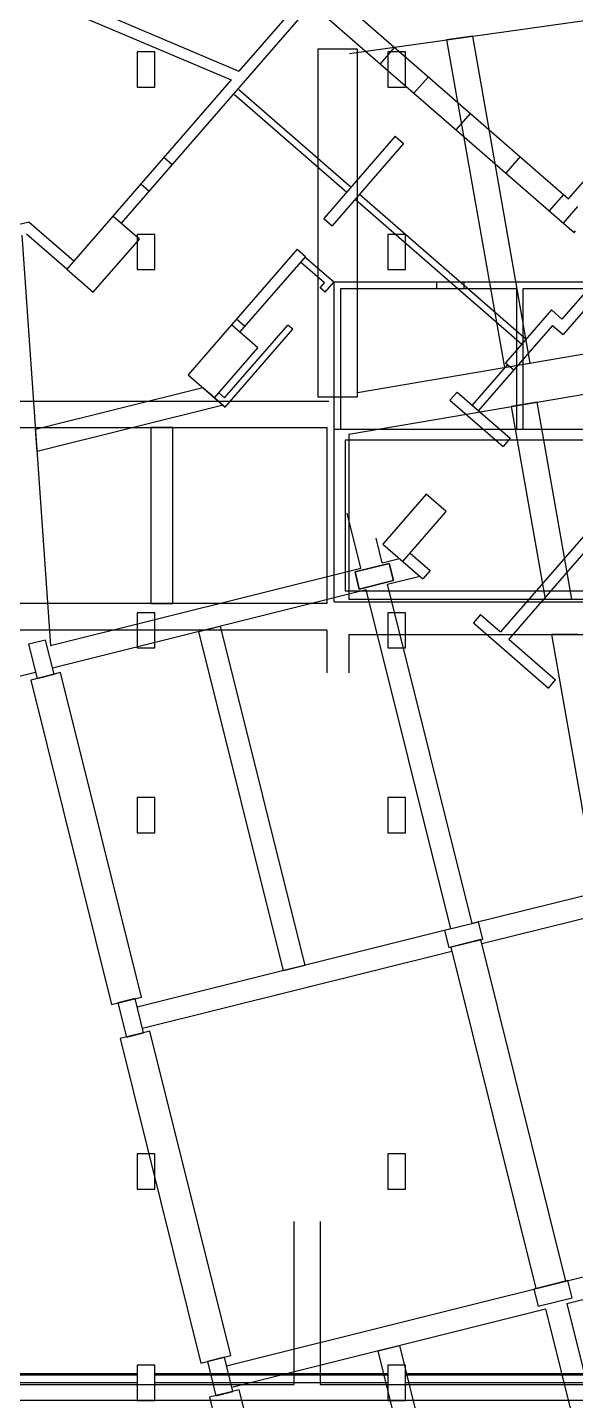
# Model space of a CAD drawing. Header units: metres. Extents: x -681087 to 1033303, y 74272 to 2630761.
# Drawn here: x 142290 to 154751, y 2305004 to 2336212 of the extents above; entities that cross this region are included whole.
import ezdxf

# ---------------------------------------------------------------- set-up
doc = ezdxf.new("R2010")
doc.units = ezdxf.units.M
for name, color, linetype in [('SKELETON_CLEAN', 7, 'Continuous'), ('SKELETON_ISOLATED', 1, 'Continuous'), ('SKELETON_ORIGINAL', 8, 'Continuous')]:
    doc.layers.add(name, color=color, linetype=linetype)

msp = doc.modelspace()

# ---------------------------------------------------------------- linework, layer by layer
at = {"layer": 'SKELETON_CLEAN'}
for p, q in [((140555, 2337997), (147097, 2335220)), ((140596, 2337708), (146925, 2335022)), ((148560, 2336902), (147097, 2335220)), ((149091, 2337103), (154593, 2332320)), ((148748, 2336738), (144422, 2331761)), ((148748, 2336738), (154718, 2331549)), ((152413, 2336014), (151818, 2335931)), ((151818, 2335931), (153132, 2328482)), ((153723, 2328583), (152413, 2336014)), ((145184, 2335658), (144784, 2335658)), ((144784, 2335658), (144784, 2334858)), ((145184, 2334858), (145184, 2335658)), ((149793, 2335716), (148893, 2335716)), ((148893, 2335716), (148893, 2327816)), ((149793, 2327816), (149793, 2335716)), ((150884, 2335658), (150484, 2335658)), ((150484, 2335658), (150484, 2334858)), ((150884, 2334858), (150884, 2335658)), ((154593, 2332320), (157378, 2335524)), ((146925, 2335022), (144233, 2331925)), ((144784, 2334858), (145184, 2334858)), ((150484, 2334858), (150884, 2334858)), ((150652, 2333739), (149025, 2331867)), ((150841, 2333575), (149214, 2331703)), ((150652, 2333739), (150841, 2333575)), ((144233, 2331925), (143183, 2330718)), ((144837, 2331400), (144233, 2331925)), ((142330, 2331790), (142101, 2331733)), ((142330, 2331790), (143347, 2330906)), ((149025, 2331867), (149214, 2331703)), ((154718, 2331549), (154751, 2331587)), ((142166, 2331492), (142816, 2322162)), ((143183, 2330718), (142265, 2331516)), ((143787, 2330193), (144837, 2331400)), ((145184, 2331508), (144784, 2331508)), ((144784, 2331508), (144784, 2330708)), ((145184, 2330708), (145184, 2331508)), ((150884, 2331508), (150484, 2331508)), ((150484, 2331508), (150484, 2330708)), ((150884, 2330708), (150884, 2331508)), ((148422, 2331173), (146926, 2329452)), ((148610, 2331009), (147114, 2329288)), ((148422, 2331173), (148610, 2331009)), ((149254, 2330423), (148597, 2330993)), ((143183, 2330718), (143787, 2330193)), ((144784, 2330708), (145184, 2330708)), ((149042, 2330408), (148499, 2330880)), ((150484, 2330708), (150884, 2330708)), ((155566, 2330878), (154441, 2329584)), ((155919, 2330903), (154466, 2329231)), ((148944, 2330295), (149042, 2330408)), ((149057, 2330196), (149254, 2330423)), ((149263, 2330428), (157643, 2330428)), ((149263, 2327078), (149263, 2330428)), ((149057, 2330196), (148944, 2330295)), ((149413, 2327078), (149413, 2330278)), ((149413, 2330278), (153413, 2330278)), ((153413, 2327078), (153413, 2330278)), ((153563, 2327078), (153563, 2330278)), ((153563, 2330278), (157643, 2330278)), ((154203, 2329791), (153160, 2328591)), ((154441, 2329584), (154203, 2329791)), ((146926, 2329452), (145942, 2328320)), ((146772, 2327797), (148209, 2329449)), ((147530, 2328927), (146926, 2329452)), ((148322, 2329351), (148209, 2329449)), ((154228, 2329438), (153349, 2328427)), ((154228, 2329438), (154466, 2329231)), ((146787, 2327585), (148322, 2329351)), ((146545, 2327795), (147530, 2328927)), ((158873, 2328799), (153234, 2322312)), ((153132, 2328482), (153723, 2328583)), ((153160, 2328591), (153349, 2328427)), ((145942, 2328320), (146545, 2327795)), ((149593, 2326968), (156837, 2328199)), ((153349, 2328427), (152545, 2327502)), ((142473, 2327080), (146277, 2328028)), ((146644, 2327908), (146772, 2327797)), ((148893, 2327816), (149793, 2327816)), ((152058, 2327925), (151894, 2327737)), ((152058, 2327925), (153266, 2326875)), ((146738, 2327628), (142509, 2326573)), ((151894, 2327737), (153102, 2326687)), ((153880, 2327696), (153288, 2327596)), ((153288, 2327596), (154060, 2323216)), ((154670, 2323216), (153880, 2327696)), ((157178, 2327231), (153045, 2322476)), ((141643, 2327116), (149093, 2327116)), ((142509, 2326573), (142473, 2327080)), ((145593, 2327116), (145093, 2327116)), ((145093, 2327116), (145093, 2323116)), ((145593, 2323116), (145593, 2327116)), ((149093, 2327116), (149093, 2323116)), ((149263, 2327078), (157063, 2327078)), ((149263, 2323158), (149263, 2327078)), ((149593, 2326968), (149593, 2323216)), ((149513, 2326828), (149513, 2323408)), ((157063, 2326828), (149513, 2326828)), ((153266, 2326875), (153102, 2326687)), ((151356, 2325601), (150372, 2324469)), ((151809, 2325207), (151356, 2325601)), ((149872, 2323921), (149559, 2325175)), ((150825, 2324075), (151809, 2325207)), ((150357, 2324042), (150217, 2324603)), ((150372, 2324469), (150825, 2324075)), ((150357, 2324042), (150750, 2324140)), ((150825, 2324075), (151281, 2323678)), ((150989, 2324264), (151445, 2323867)), ((142816, 2322162), (149872, 2323921)), ((149738, 2323836), (150515, 2324030)), ((149835, 2323448), (149738, 2323836)), ((150515, 2324030), (150611, 2323642)), ((151445, 2323867), (151281, 2323678)), ((150611, 2323642), (149835, 2323448)), ((150478, 2323557), (151211, 2323739)), ((152401, 2315843), (150478, 2323557)), ((142861, 2321658), (149993, 2323436)), ((149263, 2323158), (157063, 2323158)), ((149513, 2323408), (157063, 2323408)), ((149593, 2323216), (157716, 2323216)), ((151916, 2315722), (149993, 2323436)), ((154060, 2323216), (154670, 2323216)), ((149093, 2323116), (141643, 2323116)), ((145184, 2322908), (144784, 2322908)), ((144784, 2322908), (144784, 2322108)), ((145093, 2323116), (145593, 2323116)), ((145184, 2322108), (145184, 2322908)), ((150884, 2322908), (150484, 2322908)), ((150484, 2322908), (150484, 2322108)), ((150884, 2322108), (150884, 2322908)), ((152592, 2322870), (152428, 2322681)), ((152592, 2322870), (153045, 2322476)), ((149096, 2322516), (141643, 2322516)), ((146184, 2322486), (146669, 2322607)), ((146669, 2322607), (148593, 2314893)), ((149096, 2322516), (149096, 2321541)), ((152428, 2322681), (152957, 2322222)), ((142704, 2322288), (142316, 2322192)), ((142897, 2321512), (142704, 2322288)), ((148108, 2314772), (146184, 2322486)), ((149596, 2322416), (157857, 2322416)), ((149596, 2322416), (149596, 2321541)), ((152957, 2322222), (154134, 2321198)), ((153234, 2322312), (154298, 2321387)), ((154811, 2322416), (154202, 2322416)), ((154202, 2322416), (155020, 2317771)), ((142316, 2322192), (142509, 2321415)), ((144784, 2322108), (145184, 2322108)), ((150484, 2322108), (150884, 2322108)), ((143043, 2321548), (142364, 2321379)), ((142364, 2321379), (144202, 2314005)), ((142509, 2321415), (142897, 2321512)), ((144881, 2314174), (143043, 2321548)), ((154134, 2321198), (154298, 2321387)), ((145184, 2318708), (144784, 2318708)), ((144784, 2318708), (144784, 2317908)), ((145184, 2317908), (145184, 2318708)), ((150884, 2318708), (150484, 2318708)), ((150484, 2318708), (150484, 2317908)), ((150884, 2317908), (150884, 2318708)), ((144784, 2317908), (145184, 2317908)), ((150484, 2317908), (150884, 2317908)), ((156388, 2316837), (152401, 2315843)), ((156510, 2316352), (152619, 2315382)), ((151916, 2315722), (144784, 2313944)), ((152547, 2315879), (151770, 2315686)), ((151770, 2315686), (151867, 2315298)), ((152643, 2315491), (152547, 2315879)), ((151867, 2315298), (152643, 2315491)), ((152595, 2315479), (151916, 2315310)), ((154530, 2307717), (152595, 2315479)), ((151916, 2315310), (153851, 2307547)), ((148593, 2314893), (148108, 2314772)), ((144202, 2314005), (144881, 2314174)), ((144736, 2314138), (144348, 2314041)), ((144929, 2313362), (144736, 2314138)), ((144348, 2314041), (144541, 2313265)), ((145075, 2313398), (144396, 2313229)), ((144396, 2313229), (146234, 2305854)), ((144541, 2313265), (144929, 2313362)), ((146914, 2306024), (145075, 2313398)), ((145184, 2310608), (144784, 2310608)), ((144784, 2310608), (144784, 2309808)), ((145184, 2309808), (145184, 2310608)), ((150884, 2310608), (150484, 2310608)), ((150484, 2310608), (150484, 2309808)), ((150884, 2309808), (150884, 2310608)), ((144784, 2309808), (145184, 2309808)), ((150484, 2309808), (150884, 2309808)), ((148343, 2309076), (148343, 2305366)), ((148943, 2309076), (148943, 2305366)), ((146816, 2305793), (158421, 2308687)), ((154554, 2307207), (158542, 2308202)), ((154579, 2307729), (153803, 2307535)), ((153803, 2307535), (153899, 2307147)), ((153851, 2307547), (154530, 2307717)), ((154676, 2307341), (154579, 2307729)), ((153899, 2307147), (154676, 2307341)), ((146937, 2305308), (154069, 2307086)), ((154069, 2307086), (155920, 2299664)), ((154554, 2307207), (156405, 2299784)), ((146234, 2305854), (146914, 2306024)), ((146768, 2305987), (146380, 2305891)), ((146962, 2305211), (146768, 2305987)), ((150261, 2306137), (150746, 2306258)), ((152111, 2298714), (150261, 2306137)), ((150746, 2306258), (152597, 2298835)), ((145184, 2305808), (144784, 2305808)), ((144784, 2305808), (144784, 2305008)), ((145184, 2305008), (145184, 2305808)), ((146380, 2305891), (146574, 2305114)), ((150884, 2305808), (150484, 2305808)), ((150484, 2305808), (150484, 2305008)), ((150884, 2305008), (150884, 2305808)), ((144784, 2305408), (136983, 2305408)), ((144784, 2305593), (137168, 2305593)), ((140843, 2305366), (148343, 2305366)), ((148943, 2305366), (156443, 2305366)), ((147107, 2305247), (146428, 2305078)), ((146428, 2305078), (148218, 2297898)), ((146574, 2305114), (146962, 2305211)), ((148897, 2298067), (147107, 2305247)), ((144784, 2305008), (145184, 2305008)), ((150484, 2305008), (150884, 2305008))]:
    msp.add_line(p, q, dxfattribs=at)
at = {"layer": 'SKELETON_ISOLATED'}
for p, q in [((149612, 2335620), (155715, 2336478)), ((150635, 2335761), (150307, 2335384)), ((151405, 2335092), (151077, 2334715)), ((146995, 2334691), (149550, 2332471)), ((147094, 2334805), (149648, 2332584)), ((152359, 2334262), (152031, 2333885)), ((145394, 2333261), (145583, 2333097)), ((153491, 2333278), (153163, 2332901)), ((144869, 2332657), (145058, 2332493)), ((149739, 2332307), (153527, 2329013)), ((149837, 2332420), (153626, 2329126)), ((154480, 2332418), (154152, 2332041)), ((154797, 2332143), (154469, 2331766)), ((151593, 2330428), (151593, 2330278)), ((152213, 2330428), (152213, 2330278)), ((147044, 2329588), (147233, 2329424)), ((149793, 2327915), (157029, 2329145)), ((153205, 2328551), (152402, 2327627)), ((146411, 2327912), (146762, 2327606)), ((141543, 2327716), (149143, 2327716)), ((135002, 2319698), (142473, 2321561)), ((151940, 2315213), (144905, 2313459)), ((150484, 2305593), (145184, 2305593)), ((150484, 2305408), (145184, 2305408)), ((158684, 2305608), (150884, 2305608)), ((158684, 2305578), (150884, 2305578)), ((158684, 2305408), (150884, 2305408))]:
    msp.add_line(p, q, dxfattribs=at)
at = {"layer": 'SKELETON_ORIGINAL'}
for p, q in [((140555, 2337997), (147097, 2335220)), ((140596, 2337708), (146925, 2335022)), ((148560, 2336902), (147097, 2335220)), ((149091, 2337103), (154593, 2332320)), ((148748, 2336738), (144422, 2331761)), ((148748, 2336738), (154718, 2331549)), ((149612, 2335620), (155715, 2336478)), ((152413, 2336014), (151818, 2335931)), ((151818, 2335931), (153132, 2328482)), ((153723, 2328583), (152413, 2336014)), ((145184, 2335658), (144784, 2335658)), ((144784, 2335658), (144784, 2334858)), ((145184, 2334858), (145184, 2335658)), ((149793, 2335716), (148893, 2335716)), ((148893, 2335716), (148893, 2327816)), ((149793, 2327816), (149793, 2335716)), ((150635, 2335761), (150307, 2335384)), ((150884, 2335658), (150484, 2335658)), ((150484, 2335658), (150484, 2334858)), ((150884, 2334858), (150884, 2335658)), ((154593, 2332320), (157378, 2335524)), ((146925, 2335022), (144233, 2331925)), ((151405, 2335092), (151077, 2334715)), ((144784, 2334858), (145184, 2334858)), ((146995, 2334691), (149550, 2332471)), ((147094, 2334805), (149648, 2332584)), ((150484, 2334858), (150884, 2334858)), ((152359, 2334262), (152031, 2333885)), ((150652, 2333739), (149025, 2331867)), ((150841, 2333575), (149214, 2331703)), ((150652, 2333739), (150841, 2333575)), ((145394, 2333261), (145583, 2333097)), ((153491, 2333278), (153163, 2332901)), ((144869, 2332657), (145058, 2332493)), ((149739, 2332307), (153527, 2329013)), ((149837, 2332420), (153626, 2329126)), ((154480, 2332418), (154152, 2332041)), ((144233, 2331925), (143183, 2330718)), ((144837, 2331400), (144233, 2331925)), ((154797, 2332143), (154469, 2331766)), ((142330, 2331790), (142101, 2331733)), ((142330, 2331790), (143347, 2330906)), ((149025, 2331867), (149214, 2331703)), ((154718, 2331549), (154751, 2331587)), ((142166, 2331492), (142816, 2322162)), ((143183, 2330718), (142265, 2331516)), ((143787, 2330193), (144837, 2331400)), ((145184, 2331508), (144784, 2331508)), ((144784, 2331508), (144784, 2330708)), ((145184, 2330708), (145184, 2331508)), ((150884, 2331508), (150484, 2331508)), ((150484, 2331508), (150484, 2330708)), ((150884, 2330708), (150884, 2331508)), ((148422, 2331173), (146926, 2329452)), ((148610, 2331009), (147114, 2329288)), ((148422, 2331173), (148610, 2331009)), ((149254, 2330423), (148597, 2330993)), ((143183, 2330718), (143787, 2330193)), ((144784, 2330708), (145184, 2330708)), ((149042, 2330408), (148499, 2330880)), ((150484, 2330708), (150884, 2330708)), ((155566, 2330878), (154441, 2329584)), ((155919, 2330903), (154466, 2329231)), ((148944, 2330295), (149042, 2330408)), ((149057, 2330196), (149254, 2330423)), ((149263, 2330428), (157643, 2330428)), ((149263, 2327078), (149263, 2330428)), ((151593, 2330428), (151593, 2330278)), ((152213, 2330428), (152213, 2330278)), ((149057, 2330196), (148944, 2330295)), ((149413, 2327078), (149413, 2330278)), ((149413, 2330278), (153413, 2330278)), ((153413, 2327078), (153413, 2330278)), ((153563, 2327078), (153563, 2330278)), ((153563, 2330278), (157643, 2330278)), ((154203, 2329791), (153160, 2328591)), ((154441, 2329584), (154203, 2329791)), ((146926, 2329452), (145942, 2328320)), ((146772, 2327797), (148209, 2329449)), ((147530, 2328927), (146926, 2329452)), ((147044, 2329588), (147233, 2329424)), ((148322, 2329351), (148209, 2329449)), ((154228, 2329438), (153349, 2328427)), ((154228, 2329438), (154466, 2329231)), ((146787, 2327585), (148322, 2329351)), ((149793, 2327915), (157029, 2329145)), ((146545, 2327795), (147530, 2328927)), ((158873, 2328799), (153234, 2322312)), ((153205, 2328551), (152402, 2327627)), ((153132, 2328482), (153723, 2328583)), ((153160, 2328591), (153349, 2328427)), ((145942, 2328320), (146545, 2327795)), ((149593, 2326968), (156837, 2328199)), ((153349, 2328427), (152545, 2327502)), ((142473, 2327080), (146277, 2328028)), ((146277, 2328028), (146738, 2327628)), ((146644, 2327908), (146772, 2327797)), ((148893, 2327816), (149793, 2327816)), ((152058, 2327925), (151894, 2327737)), ((152058, 2327925), (153266, 2326875)), ((141543, 2327716), (149143, 2327716)), ((146738, 2327628), (142509, 2326573)), ((146545, 2327795), (146787, 2327585)), ((151894, 2327737), (153102, 2326687)), ((153880, 2327696), (153288, 2327596)), ((153288, 2327596), (154060, 2323216)), ((154670, 2323216), (153880, 2327696)), ((157178, 2327231), (153045, 2322476)), ((141643, 2327116), (149093, 2327116)), ((142509, 2326573), (142473, 2327080)), ((145593, 2327116), (145093, 2327116)), ((145093, 2327116), (145093, 2323116)), ((145593, 2323116), (145593, 2327116)), ((149093, 2327116), (149093, 2323116)), ((149263, 2327078), (157063, 2327078)), ((149263, 2323158), (149263, 2327078)), ((149593, 2326968), (149593, 2323216)), ((149513, 2326828), (149513, 2323408)), ((157063, 2326828), (149513, 2326828)), ((153266, 2326875), (153102, 2326687)), ((151356, 2325601), (150372, 2324469)), ((151809, 2325207), (151356, 2325601)), ((149872, 2323921), (149559, 2325175)), ((150825, 2324075), (151809, 2325207)), ((150357, 2324042), (150217, 2324603)), ((150372, 2324469), (150825, 2324075)), ((150357, 2324042), (150750, 2324140)), ((150825, 2324075), (151281, 2323678)), ((150989, 2324264), (151445, 2323867)), ((142816, 2322162), (149872, 2323921)), ((149738, 2323836), (150515, 2324030)), ((150515, 2324030), (149738, 2323836)), ((149835, 2323448), (149738, 2323836)), ((149738, 2323836), (149835, 2323448)), ((150515, 2324030), (150611, 2323642)), ((150611, 2323642), (150515, 2324030)), ((151445, 2323867), (151281, 2323678)), ((150611, 2323642), (149835, 2323448)), ((149835, 2323448), (150611, 2323642)), ((150478, 2323557), (151211, 2323739)), ((152401, 2315843), (150478, 2323557)), ((142861, 2321658), (149993, 2323436)), ((149263, 2323158), (157063, 2323158)), ((149513, 2323408), (157063, 2323408)), ((149593, 2323216), (157716, 2323216)), ((151916, 2315722), (149993, 2323436)), ((154060, 2323216), (154670, 2323216)), ((149093, 2323116), (141643, 2323116)), ((145184, 2322908), (144784, 2322908)), ((144784, 2322908), (144784, 2322108)), ((145093, 2323116), (145593, 2323116)), ((145184, 2322108), (145184, 2322908)), ((150884, 2322908), (150484, 2322908)), ((150484, 2322908), (150484, 2322108)), ((150884, 2322108), (150884, 2322908)), ((152592, 2322870), (152428, 2322681)), ((152592, 2322870), (153045, 2322476)), ((149096, 2322516), (141643, 2322516)), ((146184, 2322486), (146669, 2322607)), ((146669, 2322607), (148593, 2314893)), ((149096, 2322516), (149096, 2321541)), ((152428, 2322681), (152957, 2322222)), ((142704, 2322288), (142316, 2322192)), ((142897, 2321512), (142704, 2322288)), ((148108, 2314772), (146184, 2322486)), ((149596, 2322416), (157857, 2322416)), ((149596, 2322416), (149596, 2321541)), ((152957, 2322222), (154134, 2321198)), ((153234, 2322312), (154298, 2321387)), ((154811, 2322416), (154202, 2322416)), ((154202, 2322416), (155020, 2317771)), ((142316, 2322192), (142509, 2321415)), ((144784, 2322108), (145184, 2322108)), ((150484, 2322108), (150884, 2322108)), ((135002, 2319698), (142473, 2321561)), ((143043, 2321548), (142364, 2321379)), ((142364, 2321379), (144202, 2314005)), ((142509, 2321415), (142897, 2321512)), ((144881, 2314174), (143043, 2321548)), ((154134, 2321198), (154298, 2321387)), ((145184, 2318708), (144784, 2318708)), ((144784, 2318708), (144784, 2317908)), ((145184, 2317908), (145184, 2318708)), ((150884, 2318708), (150484, 2318708)), ((150484, 2318708), (150484, 2317908)), ((150884, 2317908), (150884, 2318708)), ((144784, 2317908), (145184, 2317908)), ((150484, 2317908), (150884, 2317908)), ((156388, 2316837), (152401, 2315843)), ((156510, 2316352), (152619, 2315382)), ((151916, 2315722), (144784, 2313944)), ((152547, 2315879), (151770, 2315686)), ((151770, 2315686), (151867, 2315298)), ((152643, 2315491), (152547, 2315879)), ((151867, 2315298), (152643, 2315491)), ((152595, 2315479), (151916, 2315310)), ((154530, 2307717), (152595, 2315479)), ((151940, 2315213), (144905, 2313459)), ((151916, 2315310), (153851, 2307547)), ((148593, 2314893), (148108, 2314772)), ((144202, 2314005), (144881, 2314174)), ((144736, 2314138), (144348, 2314041)), ((144929, 2313362), (144736, 2314138)), ((144348, 2314041), (144541, 2313265)), ((145075, 2313398), (144396, 2313229)), ((144396, 2313229), (146234, 2305854)), ((144541, 2313265), (144929, 2313362)), ((146914, 2306024), (145075, 2313398)), ((145184, 2310608), (144784, 2310608)), ((144784, 2310608), (144784, 2309808)), ((145184, 2309808), (145184, 2310608)), ((150884, 2310608), (150484, 2310608)), ((150484, 2310608), (150484, 2309808)), ((150884, 2309808), (150884, 2310608)), ((144784, 2309808), (145184, 2309808)), ((150484, 2309808), (150884, 2309808)), ((148343, 2309076), (148343, 2305366)), ((148943, 2309076), (148943, 2305366)), ((146816, 2305793), (158421, 2308687)), ((154554, 2307207), (158542, 2308202)), ((154579, 2307729), (153803, 2307535)), ((153803, 2307535), (153899, 2307147)), ((153851, 2307547), (154530, 2307717)), ((154676, 2307341), (154579, 2307729)), ((153899, 2307147), (154676, 2307341)), ((146937, 2305308), (154069, 2307086)), ((154069, 2307086), (155920, 2299664)), ((154554, 2307207), (156405, 2299784)), ((146234, 2305854), (146914, 2306024)), ((146768, 2305987), (146380, 2305891)), ((146962, 2305211), (146768, 2305987)), ((150261, 2306137), (150746, 2306258)), ((152111, 2298714), (150261, 2306137)), ((150746, 2306258), (152597, 2298835)), ((145184, 2305808), (144784, 2305808)), ((144784, 2305808), (144784, 2305008)), ((145184, 2305008), (145184, 2305808)), ((146380, 2305891), (146574, 2305114)), ((150884, 2305808), (150484, 2305808)), ((150484, 2305808), (150484, 2305008)), ((150884, 2305008), (150884, 2305808)), ((144784, 2305408), (136983, 2305408)), ((144784, 2305578), (137153, 2305578)), ((144784, 2305608), (137183, 2305608)), ((140843, 2305366), (148343, 2305366)), ((150484, 2305608), (145184, 2305608)), ((150484, 2305578), (145184, 2305578)), ((150484, 2305408), (145184, 2305408)), ((148943, 2305366), (156443, 2305366)), ((158684, 2305608), (150884, 2305608)), ((158684, 2305578), (150884, 2305578)), ((158684, 2305408), (150884, 2305408)), ((147107, 2305247), (146428, 2305078)), ((146428, 2305078), (148218, 2297898)), ((146574, 2305114), (146962, 2305211)), ((148897, 2298067), (147107, 2305247)), ((199750, 2305008), (135233, 2305008)), ((144784, 2305008), (145184, 2305008)), ((150484, 2305008), (150884, 2305008))]:
    msp.add_line(p, q, dxfattribs=at)

doc.saveas('drawing.dxf')
